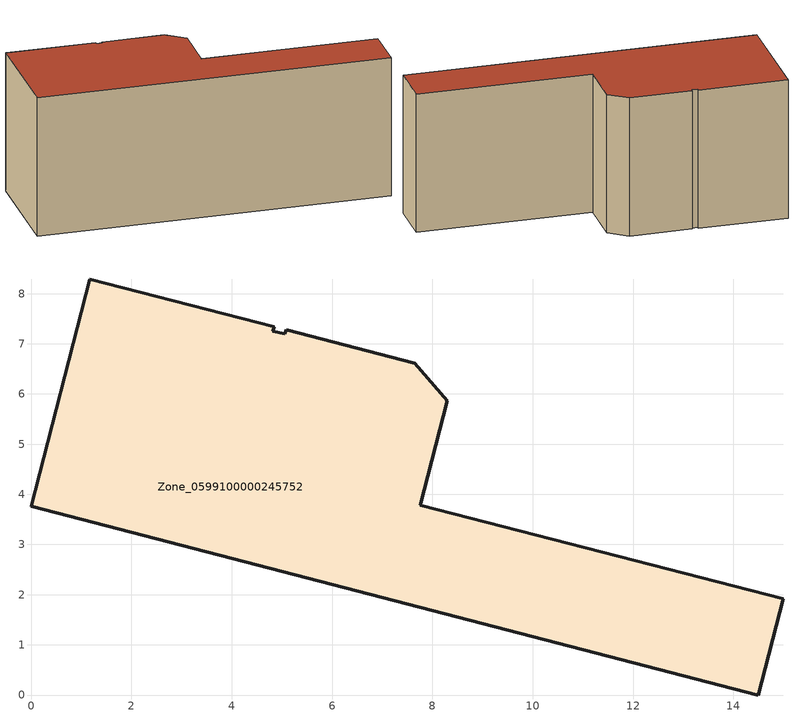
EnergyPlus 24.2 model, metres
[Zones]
Zone_0599100000245752
 floor ground (C_G): 1.17,8.29 4.85,7.34 4.82,7.25 5.06,7.2 5.09,7.28 7.64,6.62 8.3,5.86 7.76,3.78 15,1.92 14.5,0 0,3.76 z0
 wall outside (C_F): 4.85,7.34 1.17,8.29 0,3.76 14.5,0 15,1.92 7.76,3.78 8.3,5.86 7.64,6.62 5.09,7.28 5.06,7.2 4.82,7.25 4.85,7.34 z0:6.16
 roof outside (C_R): 7.64,6.62 5.09,7.28 5.06,7.2 4.82,7.25 4.85,7.34 1.17,8.29 0,3.76 14.5,0 15,1.92 7.76,3.78 8.3,5.86 z6.16
[BUILDING]
Pand.0599100000245752: North Axis=0; Terrain=City; Loads Convergence Tolerance Value=0.04; Temperature Convergence Tolerance Value=0.4; Solar Distribution=FullExterior; Maximum Number of Warmup Days=25; Minimum Number of Warmup Days=1
[Site:Location]
Rotterdam.The.Hague.AP_ZH_NLD Design_Conditions: Latitude=51.96; Longitude=4.45; Time Zone=1; Elevation=-4.5
[SITE:GROUNDTEMPERATURE:BUILDINGSURFACE]
18, 18, 18, 18, 18, 18, 18, 18, 18, 18, 18, 18
[MATERIAL] Thermal Absorptance=0.9; Solar Absorptance=0.7; Visible Absorptance=0.7
Name | Roughness | Thickness | Conductivity | Density | Specific Heat
G.TC.1946 | MediumSmooth | 0.15 | 1 | 540 | 1210
F.TC.1946 | Rough | 0.3 | 0.857143 | 1920 | 840
R.TC.1946 | MediumRough | 0.2 | 0.909091 | 1500 | 1000
[CONSTRUCTION]
C_G: G.TC.1946
C_F: F.TC.1946
C_R: R.TC.1946
[ZONE]
Zone_0599100000245752: Type=1; Multiplier=1; Ceiling Height=Autocalculate; Volume=Autocalculate; Floor Area=autocalculate; Part of Total Floor Area=Yes
[ZONEINFILTRATION:DESIGNFLOWRATE]
Infil_Zone_0599100000245752: Zone or ZoneList or Space or SpaceList=Zone_0599100000245752; Schedule=AlwaysOn; Design Flow Rate Calculation Method=Flow/Area; Flow Rate per Floor Area=0.003; Constant Term Coefficient=1; Temperature Term Coefficient=0; Velocity Term Coefficient=0; Velocity Squared Term Coefficient=0
[HVACTEMPLATE:ZONE:IDEALLOADSAIRSYSTEM]
Zone_0599100000245752: Maximum Heating Supply Air Temperature=50; Minimum Cooling Supply Air Temperature=13; Maximum Heating Supply Air Humidity Ratio=0.0156; Minimum Cooling Supply Air Humidity Ratio=0.0077; Heating Limit=NoLimit; Cooling Limit=NoLimit; Dehumidification Control Type=ConstantSensibleHeatRatio; Cooling Sensible Heat Ratio=0.7; Dehumidification Setpoint=60; Humidification Control Type=None; Humidification Setpoint=30; Outdoor Air Method=None; Outdoor Air Flow Rate per Person=0.00944; Outdoor Air Flow Rate per Zone Floor Area=0; Outdoor Air Flow Rate per Zone=0; Demand Controlled Ventilation Type=None; Outdoor Air Economizer Type=NoEconomizer; Heat Recovery Type=None; Sensible Heat Recovery Effectiveness=0.7; Latent Heat Recovery Effectiveness=0.65
[ZONECONTROL:THERMOSTAT]
ThermostatControl_Zone_0599100000245752: Zone or ZoneList=Zone_0599100000245752; Control Type Schedule=DualSetpointControlType; Control 1=Thermostat_Zone_0599100000245752; Temperature Difference Between Cutout And Setpoint=0
[THERMOSTATSETPOINT:DUALSETPOINT]
Thermostat_Zone_0599100000245752: Heating Setpoint Temperature Schedule=HeatingSetpoint_Zone_0599100000245752; Cooling Setpoint Temperature Schedule=CoolingSetpoint_Zone_0599100000245752
[SCHEDULE:COMPACT]
HeatingSetpoint_Zone_0599100000245752: Through: 12/31, For: AllDays, Until: 24:00, 21
CoolingSetpoint_Zone_0599100000245752: Through: 12/31, For: AllDays, Until: 24:00, 24
DualSetpointControlType: Through: 12/31, For: AllDays, Until: 24:00, 4
AlwaysOn: Through: 12/31, For: AllDays, Until: 24:00, 1
